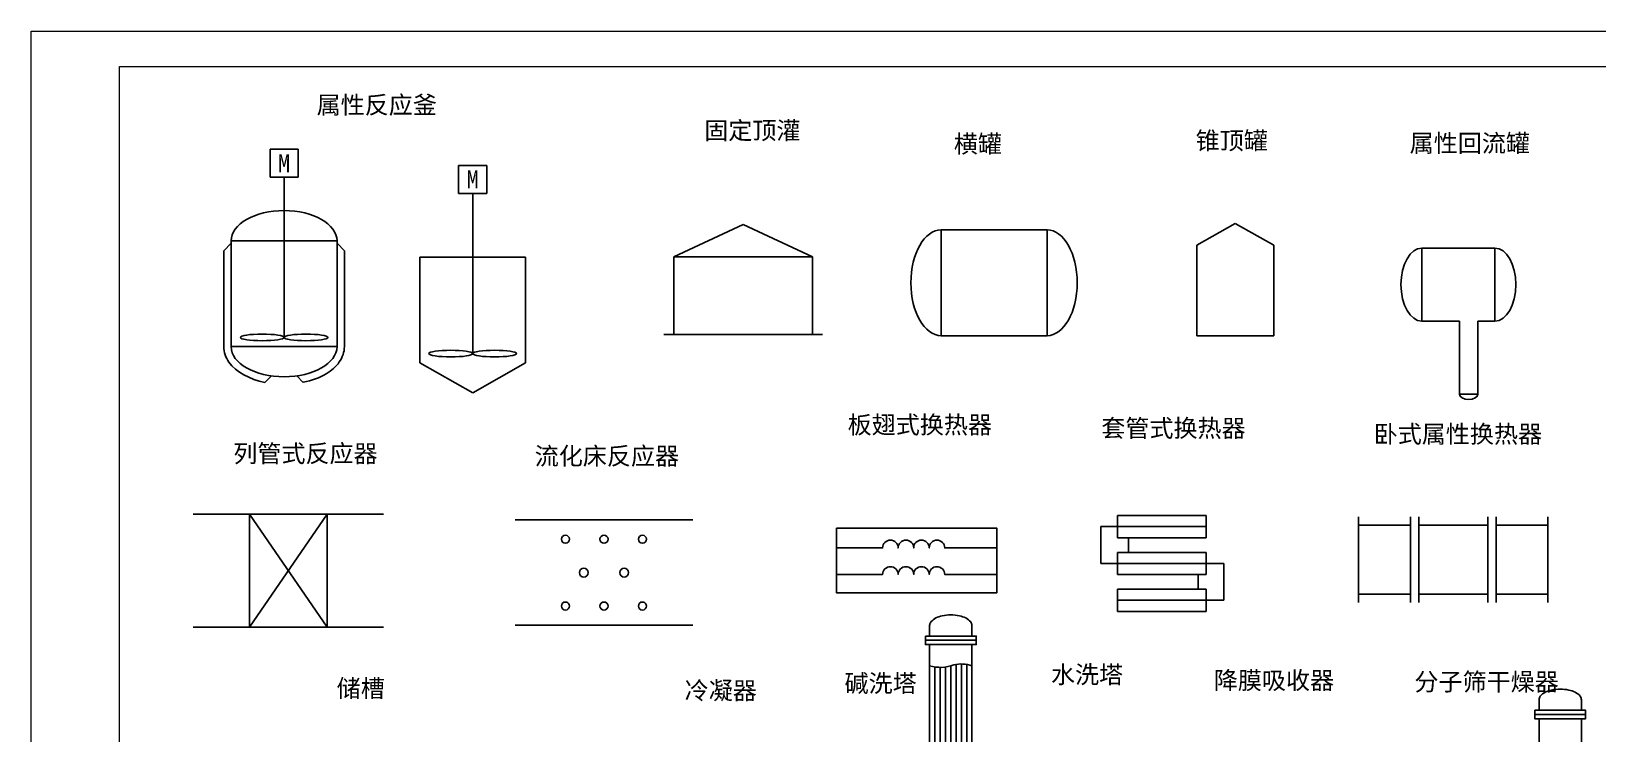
# Model space of a CAD drawing. Extents: x 2909 to 6527, y 1421 to 2016.
# Drawn here: x 5686 to 6130, y 1815.6 to 2014.7 of the extents above; entities that cross this region are included whole.
import ezdxf
from ezdxf.enums import TextEntityAlignment as Align

# ---------------------------------------------------------------- set-up
doc = ezdxf.new("R2010")
doc.units = 0
for name, color, linetype in [('sb', 2, 'Continuous'), ('sbnbps', 9, 'Continuous'), ('THIN_LINE', 1, 'Continuous')]:
    doc.layers.add(name, color=color, linetype=linetype)
doc.layers.add('细实线', color=7, linetype='Continuous', lineweight=18)
doc.styles.add('HZ#', font='')
doc.styles.get("Standard").update_dxf_attribs({"font": 'txt', "bigfont": 'gbcbig.shx'})
doc.styles.get('HZ#').set_extended_font_data('SimSun')

# ---------------------------------------------------------------- blocks, each defined once
blk = doc.blocks.new('#HGCAD-TF-TK~A1H~HGCAD标准图框')
at = {"layer": '细实线', "color": 7}
blk.add_lwpolyline([(10, -10), (-831, -10), (-831, 584), (10, 584)], close=True, dxfattribs=at)
at = {"layer": '细实线', "color": 4}
blk.add_lwpolyline([(0, 0), (-806, 0), (-806, 574), (0, 574)], close=True, dxfattribs=at)
blk = doc.blocks.new('属性反应釜1')
for p, q in [((0.367, 1.866), (0.633, 1.866)), ((0.367, 1.6), (0.367, 1.866)), ((0.633, 1.6), (0.633, 1.866)), ((0.367, 1.6), (0.633, 1.6)), ((0.5, 0.087), (0.5, 1.6)), ((0, 0.977), (-0.07, 0.906)), ((-0.07, 0), (-0.07, 0.906)), ((0, 1), (1, 1)), ((0, 0), (0, 1)), ((1, 1), (1, 0)), ((1, 0.977), (1.07, 0.906)), ((1.07, 0.906), (1.07, 0)), ((0, 0), (1, 0)), ((0.319, -0.338), (0.38, -0.277)), ((0.681, -0.338), (0.62, -0.277))]:
    blk.add_line(p, q)
blk.add_ellipse((0.5, 1), major_axis=(-0.5, 0), ratio=0.570921, start_param=3.141593, end_param=6.283185)
at = {"extrusion": (0, 0, -1)}
blk.add_ellipse((0.5, 0), major_axis=(-0.5, 0), ratio=0.570921, start_param=3.141593, end_param=6.283185, dxfattribs=at)
for centre in [(0.293, 0.087), (0.707, 0.087)]:
    blk.add_ellipse(centre, major_axis=(-0.207, 0), ratio=0.150794)
for points, knots in [([(0.319, -0.338), (0.174, -0.309), (0.048, -0.244), (-0.052, -0.104), (-0.07, -0.052), (-0.07, 0)], [5.052969, 5.052969, 5.052969, 5.052969, 5.898557, 5.898557, 6.283185, 6.283185, 6.283185, 6.283185]), ([(1.07, 0), (1.07, -0.052), (1.052, -0.102), (0.992, -0.189), (0.949, -0.226), (0.837, -0.294), (0.761, -0.321), (0.681, -0.337)], [3.141593, 3.141593, 3.141593, 3.141593, 3.520856, 3.520856, 3.900119, 3.900119, 4.371692, 4.371692, 4.371692, 4.371692])]:
    blk.add_open_spline(points, degree=3, knots=knots)
at = {"style": 'HZ#'}
blk.add_text('M', height=0.17, dxfattribs=at).set_placement((0.5, 1.733), align=Align.MIDDLE)
blk = doc.blocks.new('属性反应釜2')
for p, q in [((0.367, 1.6), (0.367, 1.866)), ((0.367, 1.866), (0.633, 1.866)), ((0.633, 1.6), (0.633, 1.866)), ((0.367, 1.6), (0.633, 1.6)), ((0.5, 0.087), (0.5, 1.6)), ((0, 0), (0, 1)), ((0, 1), (1, 1)), ((1, 1), (1, 0)), ((0, 0), (0.5, -0.285)), ((0.5, -0.285), (1, 0))]:
    blk.add_line(p, q)
for centre in [(0.293, 0.087), (0.707, 0.087)]:
    blk.add_ellipse(centre, major_axis=(-0.207, 0), ratio=0.150794)
at = {"style": 'HZ#'}
blk.add_text('M', height=0.17, dxfattribs=at).set_placement((0.5, 1.733), align=Align.MIDDLE)
blk = doc.blocks.new('固定顶灌')
for p, q in [((0.0625, 0.4897), (0.5, 0.6934)), ((0.5, 0.6934), (0.9375, 0.4897)), ((0.0625, 0), (0.0625, 0.4897)), ((0.0625, 0.4897), (0.5, 0.4897)), ((0.9375, 0.4897), (0.5, 0.4897)), ((0.9375, 0), (0.9375, 0.4897)), ((0, 0), (1, 0))]:
    blk.add_line(p, q)
blk = doc.blocks.new('横罐')
for p, q in [((0, 1), (0, 0)), ((0, 1), (1, 1)), ((1, 1), (1, 0)), ((1, 0), (0, 0))]:
    blk.add_line(p, q)
at = {"extrusion": (0, 0, -1)}
blk.add_ellipse((0, 0.5), major_axis=(0, 0.5), ratio=0.570921, start_param=3.141593, end_param=6.283185, dxfattribs=at)
blk.add_ellipse((1, 0.5), major_axis=(0, 0.5), ratio=0.570921, start_param=3.141593, end_param=6.283185)
blk = doc.blocks.new('锥顶罐')
for p, q in [((0.304, 0.884), (0, 0.714)), ((0.304, 0.884), (0.608, 0.714)), ((0, 0), (0, 0.714)), ((0.608, 0.714), (0.608, 0)), ((0.608, 0), (0, 0))]:
    blk.add_line(p, q)
blk = doc.blocks.new('列管式反应器')
for p, q in [((0, 0.5924), (1, 0.5924)), ((0.2959, 0.5924), (0.2959, 0)), ((0.2959, 0), (0.7041, 0.5924)), ((0.2959, 0.5924), (0.7041, 0)), ((0.7041, 0.5924), (0.7041, 0)), ((0, 0), (1, 0))]:
    blk.add_line(p, q)
blk = doc.blocks.new('流化床反应器')
for p, q in [((0, 0.5924), (1, 0.5924)), ((0, 0), (1, 0))]:
    blk.add_line(p, q)
for centre, radius in [((0.2835, 0.4842), 0.0228), ((0.5, 0.4842), 0.0228), ((0.7165, 0.4842), 0.0228), ((0.3865, 0.2962), 0.0248), ((0.6135, 0.2962), 0.0248), ((0.2835, 0.1082), 0.0228), ((0.5, 0.1082), 0.0228), ((0.7165, 0.1082), 0.0228)]:
    blk.add_circle(centre, radius)
blk = doc.blocks.new('属性回流罐1')
for p, q in [((0, 1), (1, 1)), ((0, 1), (0, 0)), ((1, 1), (1, 0)), ((0.515, 0), (0, 0)), ((0.515, -1), (0.515, 0)), ((1, 0), (0.765, 0)), ((0.765, 0), (0.765, -1)), ((0.515, -1), (0.765, -1))]:
    blk.add_line(p, q)
at = {"extrusion": (0, 0, -1)}
for centre, major_axis in [((0, 0.5), (0, 0.5)), ((0.64, -1), (-0.125, 0))]:
    blk.add_ellipse(centre, major_axis=major_axis, ratio=0.570921, start_param=3.141593, end_param=6.283185, dxfattribs=at)
blk.add_ellipse((1, 0.5), major_axis=(0, 0.5), ratio=0.570921, start_param=3.141593, end_param=6.283185)
blk = doc.blocks.new('板翅式换热器')
blk.add_lwpolyline([(0, 0.4022), (1, 0.4022), (1, 0), (0, 0)], close=True)
for points in [[(0, 0.2799), (0.2878, 0.2799, -1), (0.3844, 0.2799, -1), (0.481, 0.2799, -1), (0.5777, 0.2799, -1), (0.6743, 0.2799), (1, 0.2799)], [(0, 0.1142), (0.2878, 0.1142, -1), (0.3844, 0.1142, -1), (0.481, 0.1142, -1), (0.5777, 0.1142, -1), (0.6743, 0.1142), (1, 0.1142)]]:
    blk.add_lwpolyline(points, format="xyb")
blk = doc.blocks.new('套管式换热器')
for points in [[(0.135, 0.777), (0.135, 0.597)], [(0.135, 0.777), (0.852, 0.777)], [(0.852, 0.777), (0.852, 0.597)], [(0.135, 0.687), (0, 0.687)], [(0, 0.687), (0, 0.388)], [(0.135, 0.687), (0.852, 0.687)], [(0.852, 0.597), (0.135, 0.597)], [(0.222, 0.478), (0.222, 0.597)], [(0.135, 0.388), (0, 0.388)], [(0.135, 0.299), (0.135, 0.478)], [(0.135, 0.478), (0.852, 0.478)], [(0.135, 0.478), (0.135, 0.299)], [(0.135, 0.478), (0.852, 0.478)], [(0.135, 0.478), (0.135, 0.299)], [(0.135, 0.299), (0.135, 0.478)], [(0.135, 0.478), (0.222, 0.478)], [(0.135, 0.388), (0.852, 0.388)], [(0.135, 0.388), (0.852, 0.388)], [(0.852, 0.299), (0.852, 0.478)], [(0.852, 0.478), (0.852, 0.332)], [(0.852, 0.478), (0.852, 0.299)], [(0.852, 0.299), (0.852, 0.444)], [(0.852, 0.388), (0.995, 0.388)], [(0.995, 0.388), (0.995, 0.09)], [(0.135, 0.299), (0.852, 0.299)], [(0.135, 0.299), (0.852, 0.299)], [(0.786, 0.179), (0.786, 0.299)], [(0.135, 0), (0.135, 0.179)], [(0.852, 0.179), (0.135, 0.179)], [(0.852, 0.179), (0.786, 0.179)], [(0.852, 0), (0.852, 0.179)], [(0.135, 0.09), (0.852, 0.09)], [(0.135, 0), (0.852, 0)], [(0.852, 0.09), (0.995, 0.09)]]:
    blk.add_lwpolyline(points)
blk = doc.blocks.new('属性卧式换热器3')
for p, q in [((-0.87, -0.12), (-0.87, 1.12)), ((-0.87, 1), (-0.12, 1)), ((-0.12, -0.12), (-0.12, 1.12)), ((0, -0.12), (0, 1.12)), ((0, 1), (1, 1)), ((1, -0.12), (1, 1.12)), ((1, -0.12), (1, 1.12)), ((1.12, -0.12), (1.12, 1.12)), ((1.87, 1), (1.12, 1)), ((1.87, -0.12), (1.87, 1.12)), ((-0.12, 0), (-0.87, 0)), ((1, 0), (0, 0)), ((1.12, 0), (1.87, 0))]:
    blk.add_line(p, q)
blk = doc.blocks.new('填料精馏塔')
at = {"color": 0}
for p, q in [((17454, 13116), (17454, 16666)), ((17604, 13082), (17604, 16631)), ((17754, 13070), (17754, 16619)), ((17904, 13080), (17904, 16629)), ((18054, 13116), (18054, 16661)), ((18204, 13153), (18204, 16702)), ((18354, 13166), (18354, 16715)), ((18504, 13154), (18504, 16703)), ((18654, 13116), (18654, 16666))]:
    blk.add_line(p, q, dxfattribs=at)
for centre, major_axis, start_param, end_param in [((17762, 19077), (0, 2458), 2.94637, 3.382064), ((18355, 14531), (0, 2184), -0.213247, 0.152779), ((17762, 15527), (0, 2458), 2.94637, 3.299541), ((18355, 10982), (0, 2184), -0.213247, 0.245641)]:
    blk.add_ellipse(centre, major_axis=major_axis, ratio=0.646312, start_param=start_param, end_param=end_param, dxfattribs=at)
at = {"layer": 'sb', "color": 0}
for p, q in [((17454, 17807), (17454, 17507)), ((18654, 17807), (18654, 17507)), ((17334, 17387), (18774, 17387)), ((17454, 17267), (17454, 12538)), ((18654, 17267), (18654, 12538)), ((17454, 12298), (17454, 9801)), ((18654, 12298), (18654, 9801)), ((17454, 9561), (17454, 6943)), ((18654, 9561), (18654, 6943)), ((17454, 6703), (17454, 4086)), ((18654, 6703), (18654, 4086)), ((17454, 3846), (17454, 1229)), ((18654, 3846), (18654, 1229)), ((17454, 989), (17454, -1628)), ((18654, 989), (18654, -1628)), ((17454, -1868), (17454, -4485)), ((18654, -1868), (18654, -4485)), ((17454, -4725), (17454, -7222)), ((18654, -4725), (18654, -7222)), ((17454, -7462), (17454, -7895)), ((18654, -7462), (18654, -7895)), ((15514, -7895), (20594, -7895)), ((15554, -7895), (15554, -10895)), ((20554, -7895), (20554, -10895)), ((21329, -9692), (21723, -9692)), ((21823, -9592), (21823, -10792)), ((22720, -9692), (21923, -9692)), ((21923, -10192), (22970, -10192)), ((15514, -10895), (20594, -10895)), ((20964, -10692), (21723, -10692)), ((22720, -10692), (21923, -10692))]:
    blk.add_line(p, q, dxfattribs=at)
for points in [[(18654, 17807, 0.174705), (18618, 17909, 0.104203), (18478, 18019, 0.064948), (18297, 18082, 0.051099), (18054, 18107, 0.051099), (17811, 18082, 0.064948), (17630, 18019, 0.104203), (17491, 17909, 0.174705), (17454, 17807, 0.174705)], [(15514, -7895, 0.174705), (15260, -7987, 0.104203), (14984, -8335, 0.064948), (14826, -8789, 0.051099), (14764, -9395, 0.051099), (14826, -10002, 0.064948), (14984, -10456, 0.104203), (15260, -10804, 0.174705), (15514, -10895, 0.174705)], [(20594, -10895, 0.174705), (20848, -10804, 0.104203), (21124, -10456, 0.064948), (21282, -10002, 0.051099), (21344, -9395, 0.051099), (21282, -8789, 0.064948), (21124, -8335, 0.104203), (20848, -7987, 0.174705), (20594, -7895, 0.174705)], [(22720, -10692, 0.174705), (22805, -10662, 0.104203), (22897, -10546, 0.064948), (22949, -10394, 0.051099), (22970, -10192, 0.051099), (22949, -9990, 0.064948), (22897, -9839, 0.104203), (22805, -9723, 0.174705), (22720, -9692, 0.174705)]]:
    blk.add_lwpolyline(points, format="xyb", dxfattribs=at)
at = {"layer": 'sb', "color": 0, "flags": 128}
for points in [[(17334, 17507), (17334, 17267), (18774, 17267), (18774, 17507)], [(21923, -9592), (21923, -10792), (21723, -10792), (21723, -9592)]]:
    blk.add_lwpolyline(points, close=True, dxfattribs=at)
for points in [[(17334, 12538), (18774, 12538), (18774, 12418), (17334, 12418), (17334, 12538), (17334, 12298), (18774, 12298), (18774, 12418)], [(17334, 9561), (18774, 9561), (18774, 9681), (17334, 9681), (17334, 9561), (17334, 9801), (18774, 9801), (18774, 9681)], [(17334, 6703), (18774, 6703), (18774, 6823), (17334, 6823), (17334, 6703), (17334, 6943), (18774, 6943), (18774, 6823)], [(17334, 3846), (18774, 3846), (18774, 3966), (17334, 3966), (17334, 3846), (17334, 4086), (18774, 4086), (18774, 3966)], [(17334, 989), (18774, 989), (18774, 1109), (17334, 1109), (17334, 989), (17334, 1229), (18774, 1229), (18774, 1109)], [(17334, -1868), (18774, -1868), (18774, -1748), (17334, -1748), (17334, -1868), (17334, -1628), (18774, -1628), (18774, -1748)], [(17334, -4725), (18774, -4725), (18774, -4605), (17334, -4605), (17334, -4725), (17334, -4485), (18774, -4485), (18774, -4605)], [(17334, -7462), (18774, -7462), (18774, -7342), (17334, -7342), (17334, -7462), (17334, -7222), (18774, -7222), (18774, -7342)]]:
    blk.add_lwpolyline(points, dxfattribs=at)
at = {"layer": 'sbnbps', "color": 0}
for p, q in [((18654, 12045), (17454, 10280)), ((17454, 12045), (18654, 12045)), ((18654, 10280), (17454, 12045)), ((17454, 10280), (18654, 10280)), ((18654, 9187), (17454, 7423)), ((17454, 9187), (18654, 9187)), ((18654, 7423), (17454, 9187)), ((17454, 7423), (18654, 7423)), ((18654, 6330), (17454, 4566)), ((17454, 6330), (18654, 6330)), ((18654, 4566), (17454, 6330)), ((17454, 4566), (18654, 4566)), ((18654, 3473), (17454, 1709)), ((17454, 3473), (18654, 3473)), ((18654, 1709), (17454, 3473)), ((17454, 1709), (18654, 1709)), ((18654, 616), (17454, -1148)), ((17454, 616), (18654, 616)), ((18654, -1148), (17454, 616)), ((17454, -1148), (18654, -1148)), ((18654, -2241), (17454, -4005)), ((17454, -2241), (18654, -2241)), ((18654, -4005), (17454, -2241)), ((17454, -4005), (18654, -4005)), ((18654, -6862), (17454, -5098)), ((17454, -5098), (18654, -5098)), ((18654, -5098), (17454, -6862)), ((17454, -6862), (18654, -6862)), ((15954, -8937), (20154, -8937)), ((16354, -9187), (19554, -9187)), ((16754, -9437), (19154, -9437)), ((17154, -9687), (18754, -9687)), ((17554, -9937), (18354, -9937))]:
    blk.add_line(p, q, dxfattribs=at)

msp = doc.modelspace()

# ---------------------------------------------------------------- linework, layer by layer
at = {"layer": 'sb', "color": 0}
for p, q in [((6113.39, 1825.23), (6113.39, 1822.23)), ((6125.39, 1825.23), (6125.39, 1822.23)), ((6112.19, 1821.03), (6126.59, 1821.03)), ((6113.39, 1819.83), (6113.39, 1772.54)), ((6125.39, 1819.83), (6125.39, 1772.54))]:
    msp.add_line(p, q, dxfattribs=at)
msp.add_lwpolyline([(6125.39, 1825.23, 0.174705), (6125.02, 1826.25, 0.104203), (6123.63, 1827.35, 0.064948), (6121.81, 1827.98, 0.051099), (6119.39, 1828.23, 0.051099), (6116.96, 1827.98, 0.064948), (6115.14, 1827.35, 0.104203), (6113.75, 1826.25, 0.174705), (6113.39, 1825.23, 0.174705)], format="xyb", dxfattribs=at)
at = {"layer": 'sb', "color": 0, "flags": 128}
msp.add_lwpolyline([(6112.19, 1822.23), (6112.19, 1819.83), (6126.59, 1819.83), (6126.59, 1822.23)], close=True, dxfattribs=at)

# ---------------------------------------------------------------- block references
msp.add_blockref('#HGCAD-TF-TK~A1H~HGCAD标准图框', (6517, 1430.74))
for name, p, xscale, yscale, zscale in [('属性反应釜1', (5742.65, 1925.35), 30, 30, 30), ('属性反应釜2', (5796.11, 1920.75), 30, 30, 30), ('固定顶灌', (5865.29, 1928.77), 45, 45, 45), ('横罐', (5943.91, 1928.44), 30, 30, 30), ('锥顶罐', (6016.34, 1928.44), 36, 36, 36), ('属性回流罐1', (6080.16, 1932.56), 20.73599999999988, 20.73599999999988, 20.73599999999988), ('列管式反应器', (5731.84, 1845.83), 54, 54, 54), ('流化床反应器', (5823.12, 1846.33), 50.39999999999964, 50.39999999999964, 50.39999999999964), ('板翅式换热器', (5914.23, 1855.55), 45.5, 45.5, 45.5), ('套管式换热器', (5989.21, 1850.27), 35, 35, 35), ('属性卧式换热器3', (6079.27, 1855.12), 19.60000000000036, 19.60000000000036, 19.60000000000036)]:
    msp.add_blockref(name, p, dxfattribs=dict(xscale=xscale, yscale=yscale, zscale=zscale))
at = {"layer": 'THIN_LINE', "color": 0, "xscale": 0.009999999999990905, "yscale": 0.009999999999990905}
msp.add_blockref('填料精馏塔', (5766.1, 1668.21), dxfattribs=at)

# ---------------------------------------------------------------- texts
at = {"color": 1, "char_height": 5, "attachment_point": 1}
for s, insert in [('{\\fSimSun|b0|i0|c134|p2;属性反应釜}', (5766.87, 1996.37)), ('{\\fSimSun|b0|i0|c134|p2;横罐}', (5947.5, 1985.33)), ('{\\fSimSun|b0|i0|c134|p2;锥顶罐}', (6016.05, 1986.25)), ('{\\fSimSun|b0|i0|c134|p2;属性回流罐}', (6076.71, 1985.53)), ('{\\fSimSun|b0|i0|c134|p2;板翅式换热器}', (5917.4, 1905.68)), ('{\\fSimSun|b0|i0|c134|p2;套管式换热器}', (5989.3, 1904.72)), ('{\\fSimSun|b0|i0|c134|p2;卧式属性换热器}', (6066.51, 1903.05)), ('{\\fSimSun|b0|i0|c134|p2;列管式反应器}', (5743.25, 1897.54)), ('{\\fSimSun|b0|i0|c134|p2;流化床反应器}', (5828.7, 1896.83)), ('{\\fSimSun|b0|i0|c134|p2;水洗塔}', (5975.04, 1834.87)), ('{\\fSimSun|b0|i0|c134|p2;降膜吸收器}', (6021.2, 1833.22)), ('{\\fSimSun|b0|i0|c134|p2;储槽}', (5772.56, 1830.96)), ('{\\fSimSun|b0|i0|c134|p2;冷凝器}', (5871.19, 1830.34)), ('{\\fSimSun|b0|i0|c134|p2;碱洗塔}', (5916.52, 1832.4)), ('{\\fSimSun|b0|i0|c134|p2;分子筛干燥器}', (6078.06, 1832.81))]:
    msp.add_mtext(s, dxfattribs=dict(at, insert=insert))
at = {"color": 1, "insert": (5876.76, 1989.12), "char_height": 5, "width": 64.057, "attachment_point": 1}
msp.add_mtext('{\\fSimSun|b0|i0|c134|p2;固定顶灌}', dxfattribs=at)

doc.saveas('drawing.dxf')
